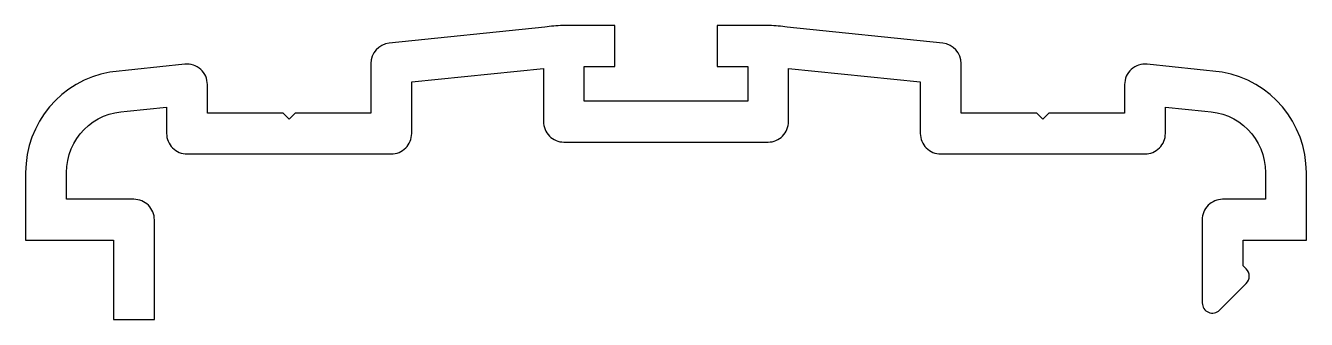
# Model space of a CAD drawing. Extents: x 131.6 to 194.4, y 229.4 to 243.8.
import ezdxf

# ---------------------------------------------------------------- set-up
doc = ezdxf.new("R2010")
doc.units = 0
doc.layers.add('ANA', color=220, linetype='CONTINUOUS')

msp = doc.modelspace()

# ---------------------------------------------------------------- linework, layer by layer
at = {"layer": 'ANA'}
msp.add_lwpolyline([(191.253, 232.059), (191.253, 233.314), (194.353, 233.314), (194.353, 236.619, 0.363931), (190.222, 241.543), (186.553, 241.921, 0.444628), (185.45, 240.926), (185.45, 239.533), (181.75, 239.533), (181.45, 239.233), (181.15, 239.533), (177.45, 239.533), (177.45, 241.957, 0.384439), (176.553, 242.952), (168.928, 243.738, 0.043696), (168.059, 243.814), (165.497, 243.814), (165.497, 241.814), (166.997, 241.814), (166.997, 240.114), (158.997, 240.114), (158.997, 241.814), (160.497, 241.814), (160.497, 243.814), (157.935, 243.814, 0.043696), (157.066, 243.738), (149.441, 242.952, 0.384439), (148.544, 241.957), (148.544, 239.533), (144.844, 239.533), (144.544, 239.233), (144.244, 239.533), (140.544, 239.533), (140.544, 240.926, 0.444628), (139.441, 241.921), (135.772, 241.543, 0.363931), (131.641, 236.619), (131.641, 233.314), (135.947, 233.314), (135.947, 229.435), (137.947, 229.435), (137.947, 234.314, 0.414214), (136.947, 235.314), (133.641, 235.314), (133.641, 236.619, -0.411344), (136.612, 239.619), (138.544, 239.818), (138.544, 238.533, 0.414214), (139.544, 237.533), (149.544, 237.533, 0.414214), (150.544, 238.533), (150.544, 241.055), (156.997, 241.72), (156.997, 239.114, 0.414214), (157.997, 238.114), (167.997, 238.114, 0.414214), (168.997, 239.114), (168.997, 241.72), (175.45, 241.055), (175.45, 238.533, 0.414214), (176.45, 237.533), (186.45, 237.533, 0.414214), (187.45, 238.533), (187.45, 239.818), (189.382, 239.619, -0.411344), (192.353, 236.619), (192.353, 235.314), (190.253, 235.314, 0.414214), (189.253, 234.314), (189.253, 230.242, 0.668179), (190.106, 229.889), (191.411, 231.193, 0.414214), (191.411, 231.901)], format="xyb", close=True, dxfattribs=at)

doc.saveas('drawing.dxf')
